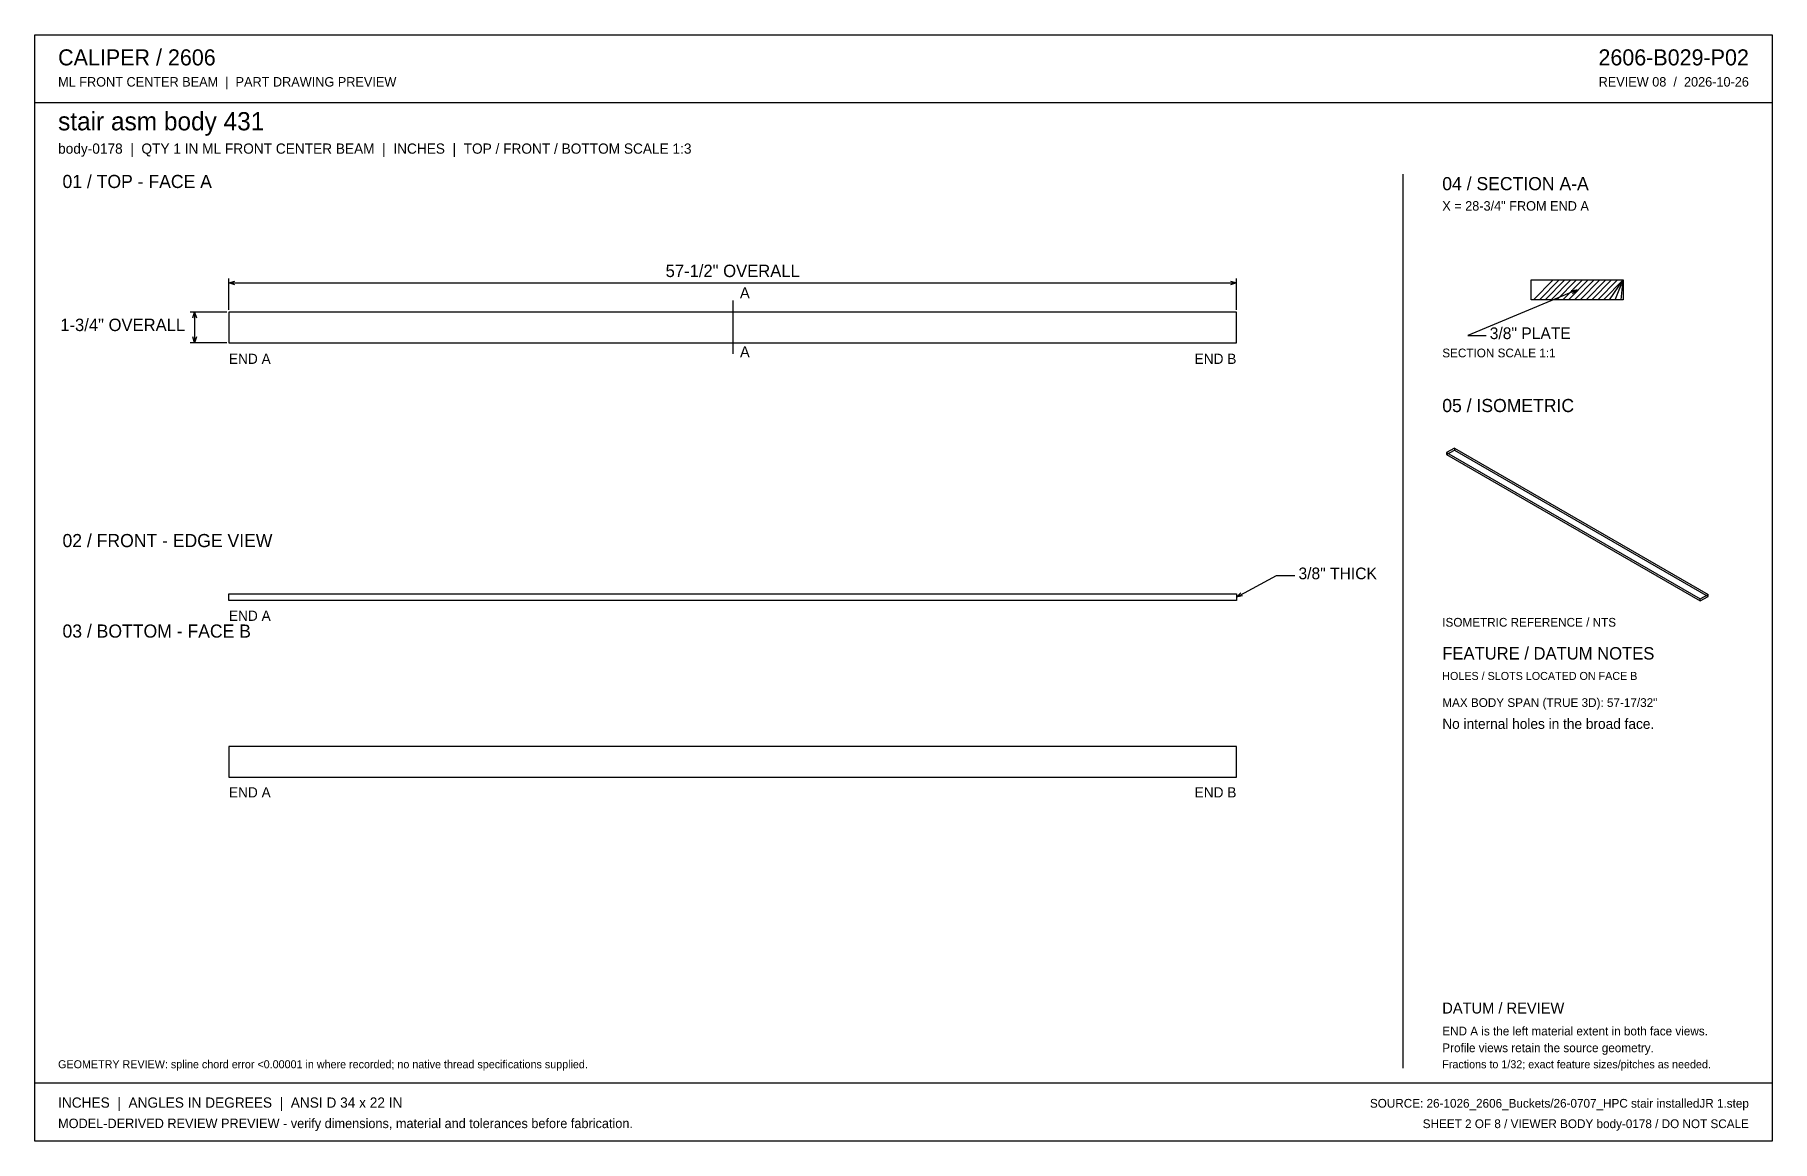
# Model space of a CAD drawing. Header units: inches. Extents: x 1.4 to 100.6, y 1.4 to 64.6.
import ezdxf
from ezdxf.enums import TextEntityAlignment as Align

# ---------------------------------------------------------------- set-up
doc = ezdxf.new("R2010")
doc.units = ezdxf.units.IN
doc.header["$MEASUREMENT"] = 0

msp = doc.modelspace()

# ---------------------------------------------------------------- linework, layer by layer
at = {"layer": 'ANNOTATION'}
for p, q in [((12.5, 48.875), (12.5, 50.667)), ((70, 48.875), (70, 50.667)), ((12.5, 50.417), (12.833, 50.521)), ((12.5, 50.417), (70, 50.417)), ((12.833, 50.312), (12.5, 50.417)), ((69.667, 50.521), (70, 50.417)), ((70, 50.417), (69.667, 50.312)), ((89.458, 50.021), (83.208, 47.417)), ((89.111, 49.989), (89.458, 50.021)), ((89.458, 50.021), (89.191, 49.796)), ((12.375, 48.75), (10.292, 48.75)), ((10.438, 48.417), (10.542, 48.75)), ((10.542, 48.75), (10.542, 47)), ((10.542, 48.75), (10.646, 48.417)), ((41.25, 49.417), (41.25, 46.375)), ((12.375, 47), (10.292, 47)), ((10.542, 47), (10.438, 47.333)), ((10.646, 47.333), (10.542, 47)), ((83.208, 47.417), (84.25, 47.417)), ((70, 32.479), (72.292, 33.708)), ((70, 32.479), (70.245, 32.729)), ((72.292, 33.708), (73.333, 33.708)), ((70.343, 32.545), (70, 32.479))]:
    msp.add_line(p, q, dxfattribs=at)
at = {"layer": 'OUTLINE'}
for p, q in [((1.417, 64.583), (100.583, 64.583)), ((1.417, 1.417), (1.417, 64.583)), ((100.583, 64.583), (100.583, 1.417)), ((1.417, 60.708), (100.583, 60.708)), ((79.5, 56.625), (79.5, 5.583)), ((86.833, 50.583), (92.083, 50.583)), ((86.833, 49.458), (86.833, 50.583)), ((86.958, 49.458), (88.083, 50.583)), ((87.292, 49.458), (88.417, 50.583)), ((87.625, 49.458), (88.75, 50.583)), ((87.958, 49.458), (89.083, 50.583)), ((88.292, 49.458), (89.417, 50.583)), ((88.625, 49.458), (89.75, 50.583)), ((88.958, 49.458), (90.083, 50.583)), ((89.292, 49.458), (90.417, 50.583)), ((89.625, 49.458), (90.75, 50.583)), ((89.958, 49.458), (91.083, 50.583)), ((90.292, 49.458), (91.417, 50.583)), ((90.625, 49.458), (91.75, 50.583)), ((90.958, 49.458), (92.083, 50.583)), ((91.292, 49.458), (92.083, 50.583)), ((91.625, 49.458), (92.083, 50.583)), ((91.958, 49.458), (92.083, 50.583)), ((92.083, 50.583), (92.083, 49.458)), ((70, 48.75), (12.5, 48.75)), ((12.5, 48.75), (12.5, 47)), ((70, 47), (70, 48.75)), ((92.083, 49.458), (86.833, 49.458)), ((12.5, 47), (70, 47)), ((82.441, 40.986), (82, 40.731)), ((82, 40.622), (82.441, 40.877)), ((82, 40.731), (96.476, 32.373)), ((82, 40.731), (82, 40.622)), ((82.441, 40.986), (96.917, 32.628)), ((82.441, 40.986), (82.441, 40.877)), ((82.441, 40.877), (96.917, 32.519)), ((82, 40.622), (96.476, 32.264)), ((12.5, 32.667), (70, 32.667)), ((12.5, 32.292), (12.5, 32.667)), ((70, 32.292), (12.5, 32.292)), ((70, 32.667), (70, 32.292)), ((96.476, 32.373), (96.917, 32.628)), ((96.476, 32.264), (96.917, 32.519)), ((96.476, 32.264), (96.476, 32.373)), ((96.917, 32.519), (96.917, 32.628)), ((70, 23.958), (12.5, 23.958)), ((12.5, 23.958), (12.5, 22.208)), ((70, 22.208), (70, 23.958)), ((12.5, 22.208), (70, 22.208)), ((1.417, 4.75), (100.583, 4.75)), ((100.583, 1.417), (1.417, 1.417))]:
    msp.add_line(p, q, dxfattribs=at)

# ---------------------------------------------------------------- texts
at = {"layer": 'ANNOTATION'}
for s, height, p in [('CALIPER / 2606', 0.91667, (2.75, 62.833)), ('ML FRONT CENTER BEAM  |  PART DRAWING PREVIEW', 0.54167, (2.75, 61.625)), ('stair asm body 431', 1.04167, (2.75, 59.125)), ('body-0178  |  QTY 1 IN ML FRONT CENTER BEAM  |  INCHES  |  TOP / FRONT / BOTTOM SCALE 1:3', 0.58333, (2.75, 57.792)), ('01 / TOP - FACE A', 0.75, (3, 55.833)), ('04 / SECTION A-A', 0.75, (81.75, 55.708)), ('X = 28-3/4" FROM END A', 0.54167, (81.75, 54.542)), ('A', 0.625, (41.667, 49.542)), ('3/8" PLATE', 0.6667, (84.458, 47.208)), ('A', 0.625, (41.667, 46.167)), ('SECTION SCALE 1:1', 0.5, (81.75, 46.167)), ('END A', 0.5833, (12.5, 45.792)), ('05 / ISOMETRIC', 0.75, (81.75, 43.042)), ('02 / FRONT - EDGE VIEW', 0.75, (3, 35.333)), ('3/8" THICK', 0.6667, (73.542, 33.5)), ('03 / BOTTOM - FACE B', 0.75, (3, 30.167)), ('END A', 0.5833, (12.5, 31.125)), ('ISOMETRIC REFERENCE / NTS', 0.5, (81.75, 30.792)), ('FEATURE / DATUM NOTES', 0.70833, (81.75, 28.917)), ('HOLES / SLOTS LOCATED ON FACE B', 0.45833, (81.75, 27.75)), ('MAX BODY SPAN (TRUE 3D): 57-17/32"', 0.5, (81.75, 26.208)), ('No internal holes in the broad face.', 0.58333, (81.75, 24.958)), ('END A', 0.5833, (12.5, 21.042)), ('DATUM / REVIEW', 0.625, (81.75, 8.708)), ('END A is the left material extent in both face views.', 0.5, (81.75, 7.458)), ('Profile views retain the source geometry.', 0.5, (81.75, 6.5)), ('GEOMETRY REVIEW: spline chord error <0.00001 in where recorded; no native thread specifications supplied.', 0.458333, (2.75, 5.583)), ('Fractions to 1/32; exact feature sizes/pitches as needed.', 0.45833, (81.75, 5.583)), ('INCHES  |  ANGLES IN DEGREES  |  ANSI D 34 x 22 IN', 0.58333, (2.75, 3.333)), ('MODEL-DERIVED REVIEW PREVIEW - verify dimensions, material and tolerances before fabrication.', 0.54167, (2.75, 2.167))]:
    msp.add_text(s, height=height, dxfattribs=at).set_placement(p)
for s, height, p in [('2606-B029-P02', 0.91667, (99.25, 62.833)), ('REVIEW 08  /  2026-10-26', 0.54167, (99.25, 61.625)), ('1-3/4" OVERALL', 0.70833, (10, 47.667)), ('END B', 0.5833, (70, 45.792)), ('END B', 0.5833, (70, 21.042)), ('SOURCE: 26-1026_2606_Buckets/26-0707_HPC stair installedJR 1.step', 0.5, (99.25, 3.333)), ('SHEET 2 OF 8 / VIEWER BODY body-0178 / DO NOT SCALE', 0.5, (99.25, 2.167))]:
    msp.add_text(s, height=height, dxfattribs=at).set_placement(p, align=Align.RIGHT)
msp.add_text('57-1/2" OVERALL', height=0.70833, dxfattribs=at).set_placement((41.25, 50.75), align=Align.CENTER)

doc.saveas('drawing.dxf')
